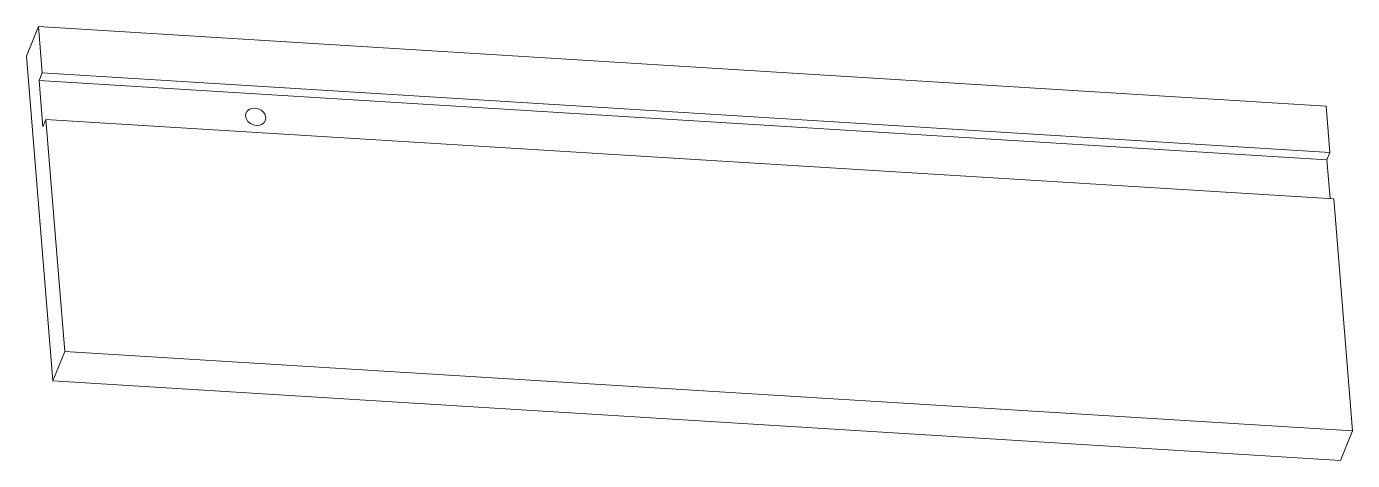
# Model space of a CAD drawing. Header units: inches. Extents: x -0.12 to 5.9, y -0.36 to 1.61.
import ezdxf

# ---------------------------------------------------------------- set-up
doc = ezdxf.new("R2010")
doc.units = ezdxf.units.IN
doc.header["$MEASUREMENT"] = 0

msp = doc.modelspace()

# ---------------------------------------------------------------- linework, layer by layer
at = {"color": 7, "linetype": 'Continuous', "lineweight": 15}
for p, q in [((-0.0651, 1.608), (-0.1192, 1.474)), ((-0.0651, 1.608), (-0.0481, 1.3974)), ((5.7784, 1.2472), (-0.0651, 1.608)), ((-0.1192, 1.474), (0, 0)), ((-0.0617, 1.3636), (-0.0481, 1.3974)), ((-0.0481, 1.3974), (5.7955, 1.0367)), ((-0.0617, 1.3636), (-0.0447, 1.1531)), ((-0.0617, 1.3636), (5.7818, 1.0029)), ((5.7955, 1.0367), (5.7784, 1.2472)), ((-0.0447, 1.1531), (-0.031, 1.1868)), ((-0.031, 1.1868), (0.0541, 0.1339)), ((-0.031, 1.1868), (5.8125, 0.8261)), ((5.7818, 1.0029), (5.7955, 1.0367)), ((5.796, 0.8271), (5.7818, 1.0029)), ((5.8976, -0.2268), (5.8125, 0.8261)), ((0.0541, 0.1339), (0, 0)), ((0.0541, 0.1339), (5.8976, -0.2268)), ((0, 0), (5.8435, -0.3607)), ((5.8976, -0.2268), (5.8435, -0.3607))]:
    msp.add_line(p, q, dxfattribs=at)
at = {"color": 7, "linetype": 'Continuous', "lineweight": 15, "flags": 128}
msp.add_lwpolyline([(0.9239, 1.1588), (0.9378, 1.1599), (0.9501, 1.1647), (0.9594, 1.1728), (0.965, 1.1834), (0.9663, 1.1954), (0.9631, 1.2077), (0.9557, 1.2191), (0.9449, 1.2284), (0.9318, 1.2348), (0.9175, 1.2376), (0.9036, 1.2365), (0.8914, 1.2317), (0.882, 1.2236), (0.8764, 1.2131), (0.8752, 1.201), (0.8784, 1.1887), (0.8858, 1.1773), (0.8965, 1.168), (0.9097, 1.1616), (0.9239, 1.1588)], dxfattribs=at)

doc.saveas('drawing.dxf')
